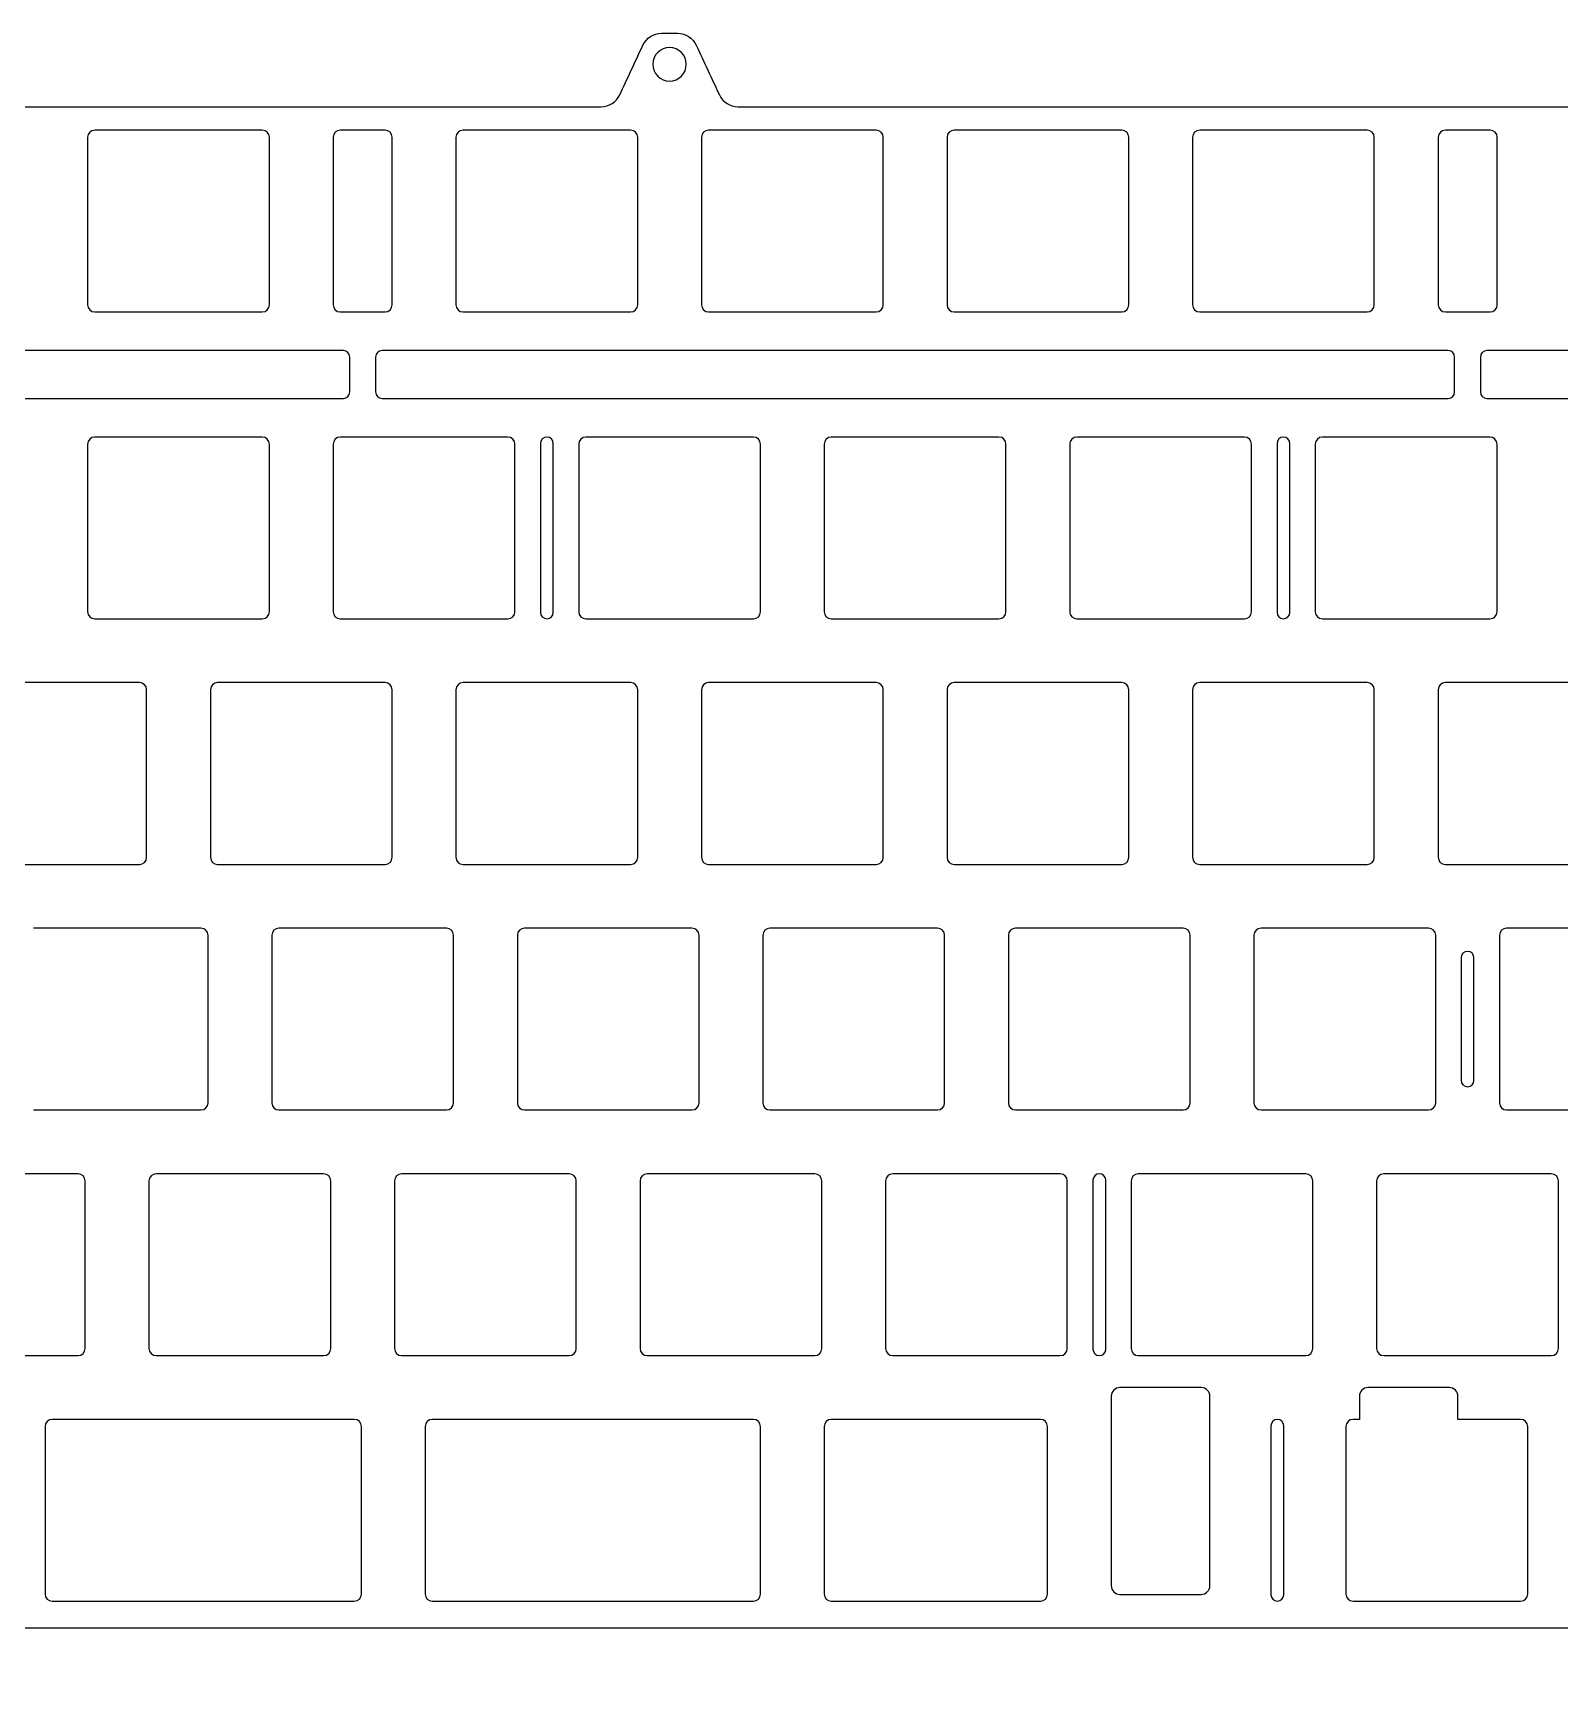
# Model space of a CAD drawing. Header units: inches. Extents: x 17 to 364, y 18 to 147.
# Drawn here: x 110.2 to 228.6, y 17.9 to 147.3 of the extents above; entities that cross this region are included whole.
import ezdxf

# ---------------------------------------------------------------- set-up
doc = ezdxf.new("R2010")
doc.units = ezdxf.units.IN
doc.header["$MEASUREMENT"] = 0
doc.layers.add('图层 01', color=7, linetype='Continuous', lineweight=0)

msp = doc.modelspace()

# ---------------------------------------------------------------- linework, layer by layer
at = {"layer": '图层 01', "color": 51, "lineweight": 25, "true_color": 0xf7f281}
for points in [[(213.06, 41.63), (213.06, 39.83), (212.57, 39.83)], [(225.57, 39.83), (220.71, 39.83), (220.71, 41.63)]]:
    msp.add_lwpolyline(points, dxfattribs=at)
for points, knots in [([(361.8, 141.65), (354.89, 141.65), (347.98, 141.65), (341.07, 141.65), (340.45, 141.65), (339.88, 142.01), (339.62, 142.57), (339.02, 143.85), (338.42, 145.14), (337.82, 146.42), (337.56, 146.99), (337, 147.35), (336.37, 147.35), (335.96, 147.35), (335.55, 147.35), (335.13, 147.35), (334.51, 147.35), (333.95, 146.99), (333.68, 146.42), (333.08, 145.14), (332.49, 143.85), (331.89, 142.57), (331.62, 142.01), (331.06, 141.65), (330.44, 141.65), (324.83, 141.65), (319.23, 141.65), (313.63, 141.65), (313.63, 141.65), (313.63, 141.65), (313.63, 141.65), (313.63, 141.65), (299.89, 141.65), (299.89, 141.65), (299.01, 141.65), (298.12, 141.65), (297.23, 141.65), (292.11, 141.65), (286.98, 141.65), (281.86, 141.65), (281.24, 141.65), (280.67, 142.01), (280.41, 142.57), (279.81, 143.85), (279.21, 145.14), (278.61, 146.42), (278.35, 146.99), (277.78, 147.35), (277.16, 147.35), (276.75, 147.35), (276.33, 147.35), (275.92, 147.35), (275.3, 147.35), (274.73, 146.99), (274.47, 146.42), (273.87, 145.14), (273.27, 143.85), (272.67, 142.57), (272.41, 142.01), (271.85, 141.65), (271.22, 141.65), (235.77, 141.65), (200.31, 141.65), (164.86, 141.65), (164.24, 141.65), (163.67, 142.01), (163.41, 142.57), (162.81, 143.85), (162.21, 145.14), (161.61, 146.42), (161.35, 146.99), (160.78, 147.35), (160.16, 147.35), (159.75, 147.35), (159.33, 147.35), (158.92, 147.35), (158.3, 147.35), (157.73, 146.99), (157.47, 146.42), (156.87, 145.14), (156.27, 143.85), (155.67, 142.57), (155.41, 142.01), (154.85, 141.65), (154.22, 141.65), (118.77, 141.65), (83.31, 141.65), (47.86, 141.65), (47.24, 141.65), (46.67, 142.01), (46.41, 142.57), (45.81, 143.85), (45.21, 145.14), (44.61, 146.42), (44.35, 146.99), (43.78, 147.35), (43.16, 147.35), (42.75, 147.35), (42.33, 147.35), (41.92, 147.35), (41.3, 147.35), (40.73, 146.99), (40.47, 146.42), (39.87, 145.14), (39.27, 143.85), (38.67, 142.57), (38.41, 142.01), (37.85, 141.65), (37.22, 141.65), (31.21, 141.65), (25.2, 141.65), (19.19, 141.65), (18.09, 141.65), (17.19, 140.75), (17.19, 139.65), (17.19, 101.64), (17.19, 63.64), (17.19, 25.63), (17.19, 24.53), (18.09, 23.63), (19.19, 23.63), (34.61, 23.63), (50.03, 23.63), (65.45, 23.63), (66.07, 23.63), (66.64, 23.27), (66.9, 22.71), (67.5, 21.43), (68.1, 20.14), (68.7, 18.86), (68.96, 18.29), (69.52, 17.93), (70.15, 17.93), (70.56, 17.93), (70.97, 17.93), (71.39, 17.93), (72.01, 17.93), (72.57, 18.29), (72.84, 18.86), (73.43, 20.14), (74.03, 21.43), (74.63, 22.71), (74.9, 23.27), (75.46, 23.63), (76.08, 23.63), (131.72, 23.63), (187.36, 23.63), (243, 23.63), (243.62, 23.63), (244.19, 23.27), (244.45, 22.71), (245.05, 21.43), (245.65, 20.14), (246.25, 18.86), (246.51, 18.29), (247.07, 17.93), (247.7, 17.93), (248.11, 17.93), (248.52, 17.93), (248.94, 17.93), (249.56, 17.93), (250.12, 18.29), (250.39, 18.86), (250.98, 20.14), (251.58, 21.43), (252.18, 22.71), (252.45, 23.27), (253.01, 23.63), (253.63, 23.63), (268.97, 23.63), (284.3, 23.63), (299.64, 23.63), (299.64, 23.63), (299.64, 23.63), (299.64, 23.63), (299.64, 23.63), (309.7, 23.63), (309.7, 23.63), (316.61, 23.63), (323.53, 23.63), (330.44, 23.63), (331.06, 23.63), (331.62, 23.27), (331.89, 22.71), (332.49, 21.43), (333.08, 20.14), (333.68, 18.86), (333.95, 18.29), (334.51, 17.93), (335.13, 17.93), (335.55, 17.93), (335.96, 17.93), (336.37, 17.93), (337, 17.93), (337.56, 18.29), (337.82, 18.86), (338.42, 20.14), (339.02, 21.43), (339.62, 22.71), (339.88, 23.27), (340.45, 23.63), (341.07, 23.63), (347.98, 23.63), (354.89, 23.63), (361.8, 23.63), (362.91, 23.63), (363.8, 24.53), (363.8, 25.63), (363.8, 63.64), (363.8, 101.64), (363.8, 139.65), (363.8, 140.75), (362.91, 141.65), (361.8, 141.65)], [0, 0, 0, 0, 1, 1, 1, 2, 2, 2, 3, 3, 3, 4, 4, 4, 5, 5, 5, 6, 6, 6, 7, 7, 7, 8, 8, 8, 9, 9, 9, 10, 10, 10, 11, 11, 11, 12, 12, 12, 13, 13, 13, 14, 14, 14, 15, 15, 15, 16, 16, 16, 17, 17, 17, 18, 18, 18, 19, 19, 19, 20, 20, 20, 21, 21, 21, 22, 22, 22, 23, 23, 23, 24, 24, 24, 25, 25, 25, 26, 26, 26, 27, 27, 27, 28, 28, 28, 29, 29, 29, 30, 30, 30, 31, 31, 31, 32, 32, 32, 33, 33, 33, 34, 34, 34, 35, 35, 35, 36, 36, 36, 37, 37, 37, 38, 38, 38, 39, 39, 39, 40, 40, 40, 41, 41, 41, 42, 42, 42, 43, 43, 43, 44, 44, 44, 45, 45, 45, 46, 46, 46, 47, 47, 47, 48, 48, 48, 49, 49, 49, 50, 50, 50, 51, 51, 51, 52, 52, 52, 53, 53, 53, 54, 54, 54, 55, 55, 55, 56, 56, 56, 57, 57, 57, 58, 58, 58, 59, 59, 59, 60, 60, 60, 61, 61, 61, 62, 62, 62, 63, 63, 63, 64, 64, 64, 65, 65, 65, 66, 66, 66, 67, 67, 67, 68, 68, 68, 69, 69, 69, 70, 70, 70, 71, 71, 71, 71]), ([(159.54, 143.65), (158.82, 143.65), (158.24, 144.23), (158.24, 144.95), (158.24, 145.67), (158.82, 146.25), (159.54, 146.25), (160.26, 146.25), (160.84, 145.67), (160.84, 144.95), (160.84, 144.23), (160.26, 143.65), (159.54, 143.65)], [0, 0, 0, 0, 1, 1, 1, 2, 2, 2, 3, 3, 3, 4, 4, 4, 4]), ([(150.52, 115.53), (150.52, 115.8), (150.29, 116.03), (150.02, 116.03), (149.74, 116.03), (149.52, 115.8), (149.52, 115.53)], [0, 0, 0, 0, 1, 1, 1, 2, 2, 2, 2]), ([(207.67, 115.53), (207.67, 115.8), (207.44, 116.03), (207.17, 116.03), (206.89, 116.03), (206.67, 115.8), (206.67, 115.53)], [0, 0, 0, 0, 1, 1, 1, 2, 2, 2, 2]), ([(149.52, 102.43), (149.52, 102.16), (149.74, 101.93), (150.02, 101.93), (150.29, 101.93), (150.52, 102.16), (150.52, 102.43)], [0, 0, 0, 0, 1, 1, 1, 2, 2, 2, 2]), ([(206.67, 102.43), (206.67, 102.16), (206.89, 101.93), (207.17, 101.93), (207.44, 101.93), (207.67, 102.16), (207.67, 102.43)], [0, 0, 0, 0, 1, 1, 1, 2, 2, 2, 2]), ([(221.95, 75.63), (221.95, 75.91), (221.73, 76.13), (221.45, 76.13), (221.18, 76.13), (220.95, 75.91), (220.95, 75.63)], [0, 0, 0, 0, 1, 1, 1, 2, 2, 2, 2]), ([(220.95, 66.13), (220.95, 65.85), (221.18, 65.63), (221.45, 65.63), (221.73, 65.63), (221.95, 65.85), (221.95, 66.13)], [0, 0, 0, 0, 1, 1, 1, 2, 2, 2, 2]), ([(193.39, 58.38), (193.39, 58.65), (193.16, 58.88), (192.89, 58.88), (192.61, 58.88), (192.39, 58.65), (192.39, 58.38)], [0, 0, 0, 0, 1, 1, 1, 2, 2, 2, 2]), ([(192.39, 45.28), (192.39, 45), (192.61, 44.78), (192.89, 44.78), (193.16, 44.78), (193.39, 45), (193.39, 45.28)], [0, 0, 0, 0, 1, 1, 1, 2, 2, 2, 2]), ([(207.19, 39.33), (207.19, 39.6), (206.97, 39.83), (206.69, 39.83), (206.42, 39.83), (206.19, 39.6), (206.19, 39.33)], [0, 0, 0, 0, 1, 1, 1, 2, 2, 2, 2]), ([(206.19, 26.23), (206.19, 25.95), (206.42, 25.73), (206.69, 25.73), (206.97, 25.73), (207.19, 25.95), (207.19, 26.23)], [0, 0, 0, 0, 1, 1, 1, 2, 2, 2, 2])]:
    msp.add_open_spline(points, degree=3, knots=knots, dxfattribs=at)
for points in [[(114.94, 139.84), (114.64, 139.84), (114.39, 139.59), (114.39, 139.29)], [(127.94, 139.84), (123.61, 139.84), (119.27, 139.84), (114.94, 139.84)], [(128.49, 139.29), (128.49, 139.59), (128.24, 139.84), (127.94, 139.84)], [(133.99, 139.84), (133.69, 139.84), (133.44, 139.59), (133.44, 139.29)], [(137.47, 139.84), (136.31, 139.84), (135.15, 139.84), (133.99, 139.84)], [(138.02, 139.29), (138.02, 139.59), (137.77, 139.84), (137.47, 139.84)], [(143.52, 139.84), (143.21, 139.84), (142.97, 139.59), (142.97, 139.29)], [(156.52, 139.84), (152.18, 139.84), (147.85, 139.84), (143.52, 139.84)], [(157.07, 139.29), (157.07, 139.59), (156.82, 139.84), (156.52, 139.84)], [(162.57, 139.84), (162.26, 139.84), (162.02, 139.59), (162.02, 139.29)], [(175.57, 139.84), (171.23, 139.84), (166.9, 139.84), (162.57, 139.84)], [(176.12, 139.29), (176.12, 139.59), (175.87, 139.84), (175.57, 139.84)], [(181.62, 139.84), (181.31, 139.84), (181.07, 139.59), (181.07, 139.29)], [(194.62, 139.84), (190.28, 139.84), (185.95, 139.84), (181.62, 139.84)], [(195.17, 139.29), (195.17, 139.59), (194.92, 139.84), (194.62, 139.84)], [(200.67, 139.84), (200.36, 139.84), (200.12, 139.59), (200.12, 139.29)], [(213.67, 139.84), (209.33, 139.84), (205, 139.84), (200.67, 139.84)], [(214.22, 139.29), (214.22, 139.59), (213.97, 139.84), (213.67, 139.84)], [(219.73, 139.84), (219.43, 139.84), (219.18, 139.59), (219.18, 139.29)], [(223.21, 139.84), (222.05, 139.84), (220.89, 139.84), (219.73, 139.84)], [(223.76, 139.29), (223.76, 139.59), (223.51, 139.84), (223.21, 139.84)], [(114.39, 139.29), (114.39, 134.96), (114.39, 130.62), (114.39, 126.29)], [(128.49, 126.29), (128.49, 130.62), (128.49, 134.96), (128.49, 139.29)], [(133.44, 139.29), (133.44, 134.96), (133.44, 130.62), (133.44, 126.29)], [(138.02, 126.29), (138.02, 130.62), (138.02, 134.96), (138.02, 139.29)], [(142.97, 139.29), (142.97, 134.96), (142.97, 130.62), (142.97, 126.29)], [(157.07, 126.29), (157.07, 130.62), (157.07, 134.96), (157.07, 139.29)], [(162.02, 139.29), (162.02, 134.96), (162.02, 130.62), (162.02, 126.29)], [(176.12, 126.29), (176.12, 130.62), (176.12, 134.96), (176.12, 139.29)], [(181.07, 139.29), (181.07, 134.96), (181.07, 130.62), (181.07, 126.29)], [(195.17, 126.29), (195.17, 130.62), (195.17, 134.96), (195.17, 139.29)], [(200.12, 139.29), (200.12, 134.96), (200.12, 130.62), (200.12, 126.29)], [(214.22, 126.29), (214.22, 130.62), (214.22, 134.96), (214.22, 139.29)], [(219.18, 139.29), (219.18, 134.96), (219.18, 130.63), (219.18, 126.29)], [(223.76, 126.29), (223.76, 130.63), (223.76, 134.96), (223.76, 139.29)], [(114.39, 126.29), (114.39, 125.99), (114.64, 125.74), (114.94, 125.74)], [(114.94, 125.74), (119.27, 125.74), (123.61, 125.74), (127.94, 125.74)], [(127.94, 125.74), (128.24, 125.74), (128.49, 125.99), (128.49, 126.29)], [(133.44, 126.29), (133.44, 125.99), (133.69, 125.74), (133.99, 125.74)], [(133.99, 125.74), (135.15, 125.74), (136.31, 125.74), (137.47, 125.74)], [(137.47, 125.74), (137.77, 125.74), (138.02, 125.99), (138.02, 126.29)], [(142.97, 126.29), (142.97, 125.99), (143.21, 125.74), (143.52, 125.74)], [(143.52, 125.74), (147.85, 125.74), (152.18, 125.74), (156.52, 125.74)], [(156.52, 125.74), (156.82, 125.74), (157.07, 125.99), (157.07, 126.29)], [(162.02, 126.29), (162.02, 125.99), (162.26, 125.74), (162.57, 125.74)], [(162.57, 125.74), (166.9, 125.74), (171.23, 125.74), (175.57, 125.74)], [(175.57, 125.74), (175.87, 125.74), (176.12, 125.99), (176.12, 126.29)], [(181.07, 126.29), (181.07, 125.99), (181.31, 125.74), (181.62, 125.74)], [(181.62, 125.74), (185.95, 125.74), (190.28, 125.74), (194.62, 125.74)], [(194.62, 125.74), (194.92, 125.74), (195.17, 125.99), (195.17, 126.29)], [(200.12, 126.29), (200.12, 125.99), (200.36, 125.74), (200.67, 125.74)], [(200.67, 125.74), (205, 125.74), (209.33, 125.74), (213.67, 125.74)], [(213.67, 125.74), (213.97, 125.74), (214.22, 125.99), (214.22, 126.29)], [(219.18, 126.29), (219.18, 125.99), (219.43, 125.74), (219.73, 125.74)], [(219.73, 125.74), (220.89, 125.74), (222.05, 125.74), (223.21, 125.74)], [(223.21, 125.74), (223.51, 125.74), (223.76, 125.99), (223.76, 126.29)], [(134.23, 122.74), (105.07, 122.74), (75.9, 122.74), (46.74, 122.74)], [(134.73, 122.24), (134.73, 122.52), (134.5, 122.74), (134.23, 122.74)], [(134.73, 119.53), (134.73, 120.43), (134.73, 121.34), (134.73, 122.24)], [(137.23, 122.74), (136.95, 122.74), (136.73, 122.52), (136.73, 122.24)], [(136.73, 122.24), (136.73, 121.34), (136.73, 120.43), (136.73, 119.53)], [(219.95, 122.74), (192.38, 122.74), (164.8, 122.74), (137.23, 122.74)], [(220.45, 122.24), (220.45, 122.52), (220.23, 122.74), (219.95, 122.74)], [(220.45, 119.53), (220.45, 120.43), (220.45, 121.34), (220.45, 122.24)], [(222.95, 122.74), (222.68, 122.74), (222.45, 122.52), (222.45, 122.24)], [(222.45, 122.24), (222.45, 121.34), (222.45, 120.43), (222.45, 119.53)], [(299.44, 122.74), (273.95, 122.74), (248.45, 122.74), (222.95, 122.74)], [(134.23, 119.03), (134.5, 119.03), (134.73, 119.25), (134.73, 119.53)], [(136.73, 119.53), (136.73, 119.25), (136.95, 119.03), (137.23, 119.03)], [(219.95, 119.03), (220.23, 119.03), (220.45, 119.25), (220.45, 119.53)], [(222.45, 119.53), (222.45, 119.25), (222.68, 119.03), (222.95, 119.03)], [(46.74, 119.03), (75.9, 119.03), (105.07, 119.03), (134.23, 119.03)], [(137.23, 119.03), (164.8, 119.03), (192.38, 119.03), (219.95, 119.03)], [(222.95, 119.03), (248.45, 119.03), (273.95, 119.03), (299.44, 119.03)], [(114.94, 116.03), (114.64, 116.03), (114.39, 115.78), (114.39, 115.48)], [(114.39, 115.48), (114.39, 111.14), (114.39, 106.81), (114.39, 102.48)], [(127.94, 116.03), (123.61, 116.03), (119.27, 116.03), (114.94, 116.03)], [(128.49, 115.48), (128.49, 115.78), (128.25, 116.03), (127.94, 116.03)], [(128.49, 102.48), (128.49, 106.81), (128.49, 111.14), (128.49, 115.48)], [(133.99, 116.03), (133.69, 116.03), (133.44, 115.78), (133.44, 115.48)], [(133.44, 115.48), (133.44, 111.14), (133.44, 106.81), (133.44, 102.48)], [(146.99, 116.03), (142.66, 116.03), (138.32, 116.03), (133.99, 116.03)], [(147.54, 115.48), (147.54, 115.78), (147.3, 116.03), (146.99, 116.03)], [(147.54, 102.48), (147.54, 106.81), (147.54, 111.14), (147.54, 115.48)], [(149.52, 115.53), (149.52, 111.16), (149.52, 106.8), (149.52, 102.43)], [(150.52, 102.43), (150.52, 106.8), (150.52, 111.16), (150.52, 115.53)], [(153.04, 116.03), (152.74, 116.03), (152.49, 115.78), (152.49, 115.48)], [(152.49, 115.48), (152.49, 111.14), (152.49, 106.81), (152.49, 102.48)], [(166.04, 116.03), (161.71, 116.03), (157.37, 116.03), (153.04, 116.03)], [(166.59, 115.48), (166.59, 115.78), (166.35, 116.03), (166.04, 116.03)], [(166.59, 102.48), (166.59, 106.81), (166.59, 111.14), (166.59, 115.48)], [(172.09, 116.03), (171.79, 116.03), (171.54, 115.78), (171.54, 115.48)], [(171.54, 115.48), (171.54, 111.14), (171.54, 106.81), (171.54, 102.48)], [(185.09, 116.03), (180.76, 116.03), (176.42, 116.03), (172.09, 116.03)], [(185.64, 115.48), (185.64, 115.78), (185.4, 116.03), (185.09, 116.03)], [(185.64, 102.48), (185.64, 106.81), (185.64, 111.14), (185.64, 115.48)], [(191.14, 116.03), (190.84, 116.03), (190.59, 115.78), (190.59, 115.48)], [(190.59, 115.48), (190.59, 111.14), (190.59, 106.81), (190.59, 102.48)], [(204.14, 116.03), (199.81, 116.03), (195.47, 116.03), (191.14, 116.03)], [(204.69, 115.48), (204.69, 115.78), (204.45, 116.03), (204.14, 116.03)], [(204.69, 102.48), (204.69, 106.81), (204.69, 111.14), (204.69, 115.48)], [(206.67, 115.53), (206.67, 111.16), (206.67, 106.8), (206.67, 102.43)], [(207.67, 102.43), (207.67, 106.8), (207.67, 111.16), (207.67, 115.53)], [(210.19, 116.03), (209.89, 116.03), (209.64, 115.78), (209.64, 115.48)], [(209.64, 115.48), (209.64, 111.14), (209.64, 106.81), (209.64, 102.48)], [(223.19, 116.03), (218.86, 116.03), (214.52, 116.03), (210.19, 116.03)], [(223.74, 115.48), (223.74, 115.78), (223.5, 116.03), (223.19, 116.03)], [(223.74, 102.48), (223.74, 106.81), (223.74, 111.14), (223.74, 115.48)], [(114.39, 102.48), (114.39, 102.17), (114.64, 101.93), (114.94, 101.93)], [(127.94, 101.93), (128.25, 101.93), (128.49, 102.17), (128.49, 102.48)], [(133.44, 102.48), (133.44, 102.17), (133.69, 101.93), (133.99, 101.93)], [(146.99, 101.93), (147.3, 101.93), (147.54, 102.17), (147.54, 102.48)], [(152.49, 102.48), (152.49, 102.17), (152.74, 101.93), (153.04, 101.93)], [(166.04, 101.93), (166.35, 101.93), (166.59, 102.17), (166.59, 102.48)], [(171.54, 102.48), (171.54, 102.17), (171.79, 101.93), (172.09, 101.93)], [(185.09, 101.93), (185.4, 101.93), (185.64, 102.17), (185.64, 102.48)], [(190.59, 102.48), (190.59, 102.17), (190.84, 101.93), (191.14, 101.93)], [(204.14, 101.93), (204.45, 101.93), (204.69, 102.17), (204.69, 102.48)], [(209.64, 102.48), (209.64, 102.17), (209.89, 101.93), (210.19, 101.93)], [(223.19, 101.93), (223.5, 101.93), (223.74, 102.17), (223.74, 102.48)], [(114.94, 101.93), (119.27, 101.93), (123.61, 101.93), (127.94, 101.93)], [(133.99, 101.93), (138.32, 101.93), (142.66, 101.93), (146.99, 101.93)], [(153.04, 101.93), (157.37, 101.93), (161.71, 101.93), (166.04, 101.93)], [(172.09, 101.93), (176.42, 101.93), (180.76, 101.93), (185.09, 101.93)], [(191.14, 101.93), (195.47, 101.93), (199.81, 101.93), (204.14, 101.93)], [(210.19, 101.93), (214.52, 101.93), (218.86, 101.93), (223.19, 101.93)], [(118.42, 96.98), (114.08, 96.98), (109.75, 96.98), (105.42, 96.98)], [(118.97, 96.43), (118.97, 96.73), (118.72, 96.98), (118.42, 96.98)], [(118.97, 83.43), (118.97, 87.76), (118.97, 92.09), (118.97, 96.43)], [(124.47, 96.98), (124.16, 96.98), (123.92, 96.73), (123.92, 96.43)], [(123.92, 96.43), (123.92, 92.09), (123.92, 87.76), (123.92, 83.43)], [(137.47, 96.98), (133.13, 96.98), (128.8, 96.98), (124.47, 96.98)], [(138.02, 96.43), (138.02, 96.73), (137.77, 96.98), (137.47, 96.98)], [(138.02, 83.43), (138.02, 87.76), (138.02, 92.09), (138.02, 96.43)], [(143.52, 96.98), (143.21, 96.98), (142.97, 96.73), (142.97, 96.43)], [(142.97, 96.43), (142.97, 92.09), (142.97, 87.76), (142.97, 83.43)], [(156.52, 96.98), (152.18, 96.98), (147.85, 96.98), (143.52, 96.98)], [(157.07, 96.43), (157.07, 96.73), (156.82, 96.98), (156.52, 96.98)], [(157.07, 83.43), (157.07, 87.76), (157.07, 92.09), (157.07, 96.43)], [(162.57, 96.98), (162.26, 96.98), (162.02, 96.73), (162.02, 96.43)], [(162.02, 96.43), (162.02, 92.09), (162.02, 87.76), (162.02, 83.43)], [(175.57, 96.98), (171.23, 96.98), (166.9, 96.98), (162.57, 96.98)], [(176.12, 96.43), (176.12, 96.73), (175.87, 96.98), (175.57, 96.98)], [(176.12, 83.43), (176.12, 87.76), (176.12, 92.09), (176.12, 96.43)], [(181.62, 96.98), (181.31, 96.98), (181.07, 96.73), (181.07, 96.43)], [(181.07, 96.43), (181.07, 92.09), (181.07, 87.76), (181.07, 83.43)], [(194.62, 96.98), (190.28, 96.98), (185.95, 96.98), (181.62, 96.98)], [(195.17, 96.43), (195.17, 96.73), (194.92, 96.98), (194.62, 96.98)], [(195.17, 83.43), (195.17, 87.76), (195.17, 92.09), (195.17, 96.43)], [(200.67, 96.98), (200.36, 96.98), (200.12, 96.73), (200.12, 96.43)], [(200.12, 96.43), (200.12, 92.09), (200.12, 87.76), (200.12, 83.43)], [(213.67, 96.98), (209.33, 96.98), (205, 96.98), (200.67, 96.98)], [(214.22, 96.43), (214.22, 96.73), (213.97, 96.98), (213.67, 96.98)], [(214.22, 83.43), (214.22, 87.76), (214.22, 92.09), (214.22, 96.43)], [(219.72, 96.98), (219.41, 96.98), (219.17, 96.73), (219.17, 96.43)], [(219.17, 96.43), (219.17, 92.09), (219.17, 87.76), (219.17, 83.43)], [(232.72, 96.98), (228.38, 96.98), (224.05, 96.98), (219.72, 96.98)], [(105.42, 82.88), (109.75, 82.88), (114.08, 82.88), (118.42, 82.88)], [(118.42, 82.88), (118.72, 82.88), (118.97, 83.12), (118.97, 83.43)], [(123.92, 83.43), (123.92, 83.12), (124.16, 82.88), (124.47, 82.88)], [(124.47, 82.88), (128.8, 82.88), (133.13, 82.88), (137.47, 82.88)], [(137.47, 82.88), (137.77, 82.88), (138.02, 83.12), (138.02, 83.43)], [(142.97, 83.43), (142.97, 83.12), (143.21, 82.88), (143.52, 82.88)], [(143.52, 82.88), (147.85, 82.88), (152.18, 82.88), (156.52, 82.88)], [(156.52, 82.88), (156.82, 82.88), (157.07, 83.12), (157.07, 83.43)], [(162.02, 83.43), (162.02, 83.12), (162.26, 82.88), (162.57, 82.88)], [(162.57, 82.88), (166.9, 82.88), (171.23, 82.88), (175.57, 82.88)], [(175.57, 82.88), (175.87, 82.88), (176.12, 83.12), (176.12, 83.43)], [(181.07, 83.43), (181.07, 83.12), (181.31, 82.88), (181.62, 82.88)], [(181.62, 82.88), (185.95, 82.88), (190.28, 82.88), (194.62, 82.88)], [(194.62, 82.88), (194.92, 82.88), (195.17, 83.12), (195.17, 83.43)], [(200.12, 83.43), (200.12, 83.12), (200.36, 82.88), (200.67, 82.88)], [(200.67, 82.88), (205, 82.88), (209.33, 82.88), (213.67, 82.88)], [(213.67, 82.88), (213.97, 82.88), (214.22, 83.12), (214.22, 83.43)], [(219.17, 83.43), (219.17, 83.12), (219.41, 82.88), (219.72, 82.88)], [(219.72, 82.88), (224.05, 82.88), (228.38, 82.88), (232.72, 82.88)], [(123.18, 77.93), (118.85, 77.93), (114.51, 77.93), (110.18, 77.93)], [(123.73, 77.38), (123.73, 77.68), (123.48, 77.93), (123.18, 77.93)], [(129.23, 77.93), (128.93, 77.93), (128.68, 77.68), (128.68, 77.38)], [(142.23, 77.93), (137.9, 77.93), (133.56, 77.93), (129.23, 77.93)], [(142.78, 77.38), (142.78, 77.68), (142.53, 77.93), (142.23, 77.93)], [(148.28, 77.93), (147.98, 77.93), (147.73, 77.68), (147.73, 77.38)], [(161.28, 77.93), (156.95, 77.93), (152.61, 77.93), (148.28, 77.93)], [(161.83, 77.38), (161.83, 77.68), (161.58, 77.93), (161.28, 77.93)], [(167.33, 77.93), (167.03, 77.93), (166.78, 77.68), (166.78, 77.38)], [(180.33, 77.93), (176, 77.93), (171.66, 77.93), (167.33, 77.93)], [(180.88, 77.38), (180.88, 77.68), (180.63, 77.93), (180.33, 77.93)], [(186.38, 77.93), (186.08, 77.93), (185.83, 77.68), (185.83, 77.38)], [(199.38, 77.93), (195.05, 77.93), (190.71, 77.93), (186.38, 77.93)], [(199.93, 77.38), (199.93, 77.68), (199.68, 77.93), (199.38, 77.93)], [(205.43, 77.93), (205.13, 77.93), (204.88, 77.68), (204.88, 77.38)], [(218.43, 77.93), (214.1, 77.93), (209.76, 77.93), (205.43, 77.93)], [(218.98, 77.38), (218.98, 77.68), (218.73, 77.93), (218.43, 77.93)], [(224.48, 77.93), (224.18, 77.93), (223.93, 77.68), (223.93, 77.38)], [(237.48, 77.93), (233.15, 77.93), (228.81, 77.93), (224.48, 77.93)], [(123.73, 64.38), (123.73, 68.71), (123.73, 73.04), (123.73, 77.38)], [(128.68, 77.38), (128.68, 73.04), (128.68, 68.71), (128.68, 64.38)], [(142.78, 64.38), (142.78, 68.71), (142.78, 73.04), (142.78, 77.38)], [(147.73, 77.38), (147.73, 73.04), (147.73, 68.71), (147.73, 64.38)], [(161.83, 64.38), (161.83, 68.71), (161.83, 73.04), (161.83, 77.38)], [(166.78, 77.38), (166.78, 73.04), (166.78, 68.71), (166.78, 64.38)], [(180.88, 64.38), (180.88, 68.71), (180.88, 73.04), (180.88, 77.38)], [(185.83, 77.38), (185.83, 73.04), (185.83, 68.71), (185.83, 64.38)], [(199.93, 64.38), (199.93, 68.71), (199.93, 73.04), (199.93, 77.38)], [(204.88, 77.38), (204.88, 73.04), (204.88, 68.71), (204.88, 64.38)], [(218.98, 64.38), (218.98, 68.71), (218.98, 73.04), (218.98, 77.38)], [(223.93, 77.38), (223.93, 73.04), (223.93, 68.71), (223.93, 64.38)], [(220.95, 75.63), (220.95, 72.46), (220.95, 69.3), (220.95, 66.13)], [(221.95, 66.13), (221.95, 69.3), (221.95, 72.46), (221.95, 75.63)], [(110.18, 63.83), (114.51, 63.83), (118.85, 63.83), (123.18, 63.83)], [(123.18, 63.83), (123.48, 63.83), (123.73, 64.07), (123.73, 64.38)], [(128.68, 64.38), (128.68, 64.07), (128.93, 63.83), (129.23, 63.83)], [(129.23, 63.83), (133.56, 63.83), (137.9, 63.83), (142.23, 63.83)], [(142.23, 63.83), (142.53, 63.83), (142.78, 64.07), (142.78, 64.38)], [(147.73, 64.38), (147.73, 64.07), (147.98, 63.83), (148.28, 63.83)], [(148.28, 63.83), (152.61, 63.83), (156.95, 63.83), (161.28, 63.83)], [(161.28, 63.83), (161.58, 63.83), (161.83, 64.07), (161.83, 64.38)], [(166.78, 64.38), (166.78, 64.07), (167.03, 63.83), (167.33, 63.83)], [(167.33, 63.83), (171.66, 63.83), (176, 63.83), (180.33, 63.83)], [(180.33, 63.83), (180.63, 63.83), (180.88, 64.07), (180.88, 64.38)], [(185.83, 64.38), (185.83, 64.07), (186.08, 63.83), (186.38, 63.83)], [(186.38, 63.83), (190.71, 63.83), (195.05, 63.83), (199.38, 63.83)], [(199.38, 63.83), (199.68, 63.83), (199.93, 64.07), (199.93, 64.38)], [(204.88, 64.38), (204.88, 64.07), (205.13, 63.83), (205.43, 63.83)], [(205.43, 63.83), (209.76, 63.83), (214.1, 63.83), (218.43, 63.83)], [(218.43, 63.83), (218.73, 63.83), (218.98, 64.07), (218.98, 64.38)], [(223.93, 64.38), (223.93, 64.07), (224.18, 63.83), (224.48, 63.83)], [(224.48, 63.83), (228.81, 63.83), (233.15, 63.83), (237.48, 63.83)], [(113.65, 58.88), (109.32, 58.88), (104.99, 58.88), (100.65, 58.88)], [(114.2, 58.33), (114.2, 58.63), (113.96, 58.88), (113.65, 58.88)], [(114.2, 45.33), (114.2, 49.66), (114.2, 53.99), (114.2, 58.33)], [(119.7, 58.88), (119.4, 58.88), (119.15, 58.63), (119.15, 58.33)], [(119.15, 58.33), (119.15, 53.99), (119.15, 49.66), (119.15, 45.33)], [(132.7, 58.88), (128.37, 58.88), (124.04, 58.88), (119.7, 58.88)], [(133.25, 58.33), (133.25, 58.63), (133.01, 58.88), (132.7, 58.88)], [(133.25, 45.33), (133.25, 49.66), (133.25, 53.99), (133.25, 58.33)], [(138.75, 58.88), (138.45, 58.88), (138.2, 58.63), (138.2, 58.33)], [(138.2, 58.33), (138.2, 53.99), (138.2, 49.66), (138.2, 45.33)], [(151.75, 58.88), (147.42, 58.88), (143.09, 58.88), (138.75, 58.88)], [(152.3, 58.33), (152.3, 58.63), (152.06, 58.88), (151.75, 58.88)], [(152.3, 45.33), (152.3, 49.66), (152.3, 53.99), (152.3, 58.33)], [(157.8, 58.88), (157.5, 58.88), (157.25, 58.63), (157.25, 58.33)], [(157.25, 58.33), (157.25, 53.99), (157.25, 49.66), (157.25, 45.33)], [(170.8, 58.88), (166.47, 58.88), (162.14, 58.88), (157.8, 58.88)], [(171.35, 58.33), (171.35, 58.63), (171.11, 58.88), (170.8, 58.88)], [(171.35, 45.33), (171.35, 49.66), (171.35, 53.99), (171.35, 58.33)], [(176.85, 58.88), (176.55, 58.88), (176.3, 58.63), (176.3, 58.33)], [(176.3, 58.33), (176.3, 53.99), (176.3, 49.66), (176.3, 45.33)], [(189.85, 58.88), (185.52, 58.88), (181.19, 58.88), (176.85, 58.88)], [(190.4, 58.33), (190.4, 58.63), (190.16, 58.88), (189.85, 58.88)], [(190.4, 45.33), (190.4, 49.66), (190.4, 53.99), (190.4, 58.33)], [(192.39, 58.38), (192.39, 53.69), (192.39, 49.33), (192.39, 45.28)], [(193.39, 45.28), (193.39, 49.33), (193.39, 53.69), (193.39, 58.38)], [(195.9, 58.88), (195.6, 58.88), (195.35, 58.63), (195.35, 58.33)], [(195.35, 58.33), (195.35, 53.99), (195.35, 49.66), (195.35, 45.33)], [(208.9, 58.88), (204.57, 58.88), (200.24, 58.88), (195.9, 58.88)], [(209.45, 58.33), (209.45, 58.63), (209.21, 58.88), (208.9, 58.88)], [(209.45, 45.33), (209.45, 49.66), (209.45, 53.99), (209.45, 58.33)], [(214.95, 58.88), (214.65, 58.88), (214.4, 58.63), (214.4, 58.33)], [(214.4, 58.33), (214.4, 53.99), (214.4, 49.66), (214.4, 45.33)], [(227.95, 58.88), (223.62, 58.88), (219.29, 58.88), (214.95, 58.88)], [(228.5, 58.33), (228.5, 58.63), (228.26, 58.88), (227.95, 58.88)], [(228.5, 45.33), (228.5, 49.66), (228.5, 53.99), (228.5, 58.33)], [(113.65, 44.78), (113.96, 44.78), (114.2, 45.02), (114.2, 45.33)], [(119.15, 45.33), (119.15, 45.02), (119.4, 44.78), (119.7, 44.78)], [(132.7, 44.78), (133.01, 44.78), (133.25, 45.02), (133.25, 45.33)], [(138.2, 45.33), (138.2, 45.02), (138.45, 44.78), (138.75, 44.78)], [(151.75, 44.78), (152.06, 44.78), (152.3, 45.02), (152.3, 45.33)], [(157.25, 45.33), (157.25, 45.02), (157.5, 44.78), (157.8, 44.78)], [(170.8, 44.78), (171.11, 44.78), (171.35, 45.02), (171.35, 45.33)], [(176.3, 45.33), (176.3, 45.02), (176.55, 44.78), (176.85, 44.78)], [(189.85, 44.78), (190.16, 44.78), (190.4, 45.02), (190.4, 45.33)], [(195.35, 45.33), (195.35, 45.02), (195.6, 44.78), (195.9, 44.78)], [(208.9, 44.78), (209.21, 44.78), (209.45, 45.02), (209.45, 45.33)], [(214.4, 45.33), (214.4, 45.02), (214.65, 44.78), (214.95, 44.78)], [(227.95, 44.78), (228.26, 44.78), (228.5, 45.02), (228.5, 45.33)], [(100.65, 44.78), (104.99, 44.78), (109.32, 44.78), (113.65, 44.78)], [(119.7, 44.78), (124.04, 44.78), (128.37, 44.78), (132.7, 44.78)], [(138.75, 44.78), (143.09, 44.78), (147.42, 44.78), (151.75, 44.78)], [(157.8, 44.78), (162.14, 44.78), (166.47, 44.78), (170.8, 44.78)], [(176.85, 44.78), (181.19, 44.78), (185.52, 44.78), (189.85, 44.78)], [(195.9, 44.78), (200.24, 44.78), (204.57, 44.78), (208.9, 44.78)], [(214.95, 44.78), (219.29, 44.78), (223.62, 44.78), (227.95, 44.78)], [(194.48, 42.3), (194.11, 42.3), (193.81, 42), (193.81, 41.63)], [(193.81, 41.63), (193.81, 36.73), (193.81, 31.83), (193.81, 26.93)], [(200.78, 42.3), (198.68, 42.3), (196.58, 42.3), (194.48, 42.3)], [(201.46, 41.63), (201.46, 42), (201.16, 42.3), (200.78, 42.3)], [(201.46, 26.93), (201.46, 31.83), (201.46, 36.73), (201.46, 41.63)], [(213.73, 42.3), (213.36, 42.3), (213.06, 42), (213.06, 41.63)], [(220.03, 42.3), (217.93, 42.3), (215.83, 42.3), (213.73, 42.3)], [(220.71, 41.63), (220.71, 42), (220.4, 42.3), (220.03, 42.3)], [(111.64, 39.83), (111.34, 39.83), (111.09, 39.58), (111.09, 39.28)], [(111.09, 39.28), (111.09, 34.94), (111.09, 30.61), (111.09, 26.28)], [(135.08, 39.83), (127.27, 39.83), (119.46, 39.83), (111.64, 39.83)], [(135.63, 39.28), (135.63, 39.58), (135.39, 39.83), (135.08, 39.83)], [(135.63, 26.28), (135.63, 30.61), (135.63, 34.94), (135.63, 39.28)], [(141.13, 39.83), (140.83, 39.83), (140.58, 39.58), (140.58, 39.28)], [(140.58, 39.28), (140.58, 34.94), (140.58, 30.61), (140.58, 26.28)], [(166.04, 39.83), (157.74, 39.83), (149.44, 39.83), (141.13, 39.83)], [(166.59, 39.28), (166.59, 39.58), (166.34, 39.83), (166.04, 39.83)], [(166.59, 26.28), (166.59, 30.61), (166.59, 34.94), (166.59, 39.28)], [(172.09, 39.83), (171.79, 39.83), (171.54, 39.58), (171.54, 39.28)], [(171.54, 39.28), (171.54, 34.94), (171.54, 30.61), (171.54, 26.28)], [(188.31, 39.83), (182.9, 39.83), (177.5, 39.83), (172.09, 39.83)], [(188.86, 39.28), (188.86, 39.58), (188.61, 39.83), (188.31, 39.83)], [(188.86, 26.28), (188.86, 30.61), (188.86, 34.94), (188.86, 39.28)], [(206.19, 39.33), (206.19, 34.96), (206.19, 30.6), (206.19, 26.23)], [(207.19, 26.23), (207.19, 30.6), (207.19, 34.96), (207.19, 39.33)], [(212.57, 39.83), (212.27, 39.83), (212.02, 39.58), (212.02, 39.28)], [(212.02, 39.28), (212.02, 34.94), (212.02, 30.61), (212.02, 26.28)], [(226.12, 39.28), (226.12, 39.58), (225.88, 39.83), (225.57, 39.83)], [(226.12, 26.28), (226.12, 30.61), (226.12, 34.94), (226.12, 39.28)], [(111.09, 26.28), (111.09, 25.97), (111.34, 25.73), (111.64, 25.73)], [(135.08, 25.73), (135.39, 25.73), (135.63, 25.97), (135.63, 26.28)], [(140.58, 26.28), (140.58, 25.97), (140.83, 25.73), (141.13, 25.73)], [(166.04, 25.73), (166.34, 25.73), (166.59, 25.97), (166.59, 26.28)], [(171.54, 26.28), (171.54, 25.97), (171.79, 25.73), (172.09, 25.73)], [(188.31, 25.73), (188.61, 25.73), (188.86, 25.97), (188.86, 26.28)], [(193.81, 26.93), (193.81, 26.56), (194.11, 26.25), (194.48, 26.25)], [(194.48, 26.25), (196.58, 26.25), (198.68, 26.25), (200.78, 26.25)], [(200.78, 26.25), (201.16, 26.25), (201.46, 26.56), (201.46, 26.93)], [(212.02, 26.28), (212.02, 25.97), (212.27, 25.73), (212.57, 25.73)], [(225.57, 25.73), (225.88, 25.73), (226.12, 25.97), (226.12, 26.28)], [(111.64, 25.73), (119.46, 25.73), (127.27, 25.73), (135.08, 25.73)], [(141.13, 25.73), (149.44, 25.73), (157.74, 25.73), (166.04, 25.73)], [(172.09, 25.73), (177.5, 25.73), (182.9, 25.73), (188.31, 25.73)], [(212.57, 25.73), (216.91, 25.73), (221.24, 25.73), (225.57, 25.73)]]:
    msp.add_open_spline(points, degree=3, dxfattribs=at)

doc.saveas('drawing.dxf')
